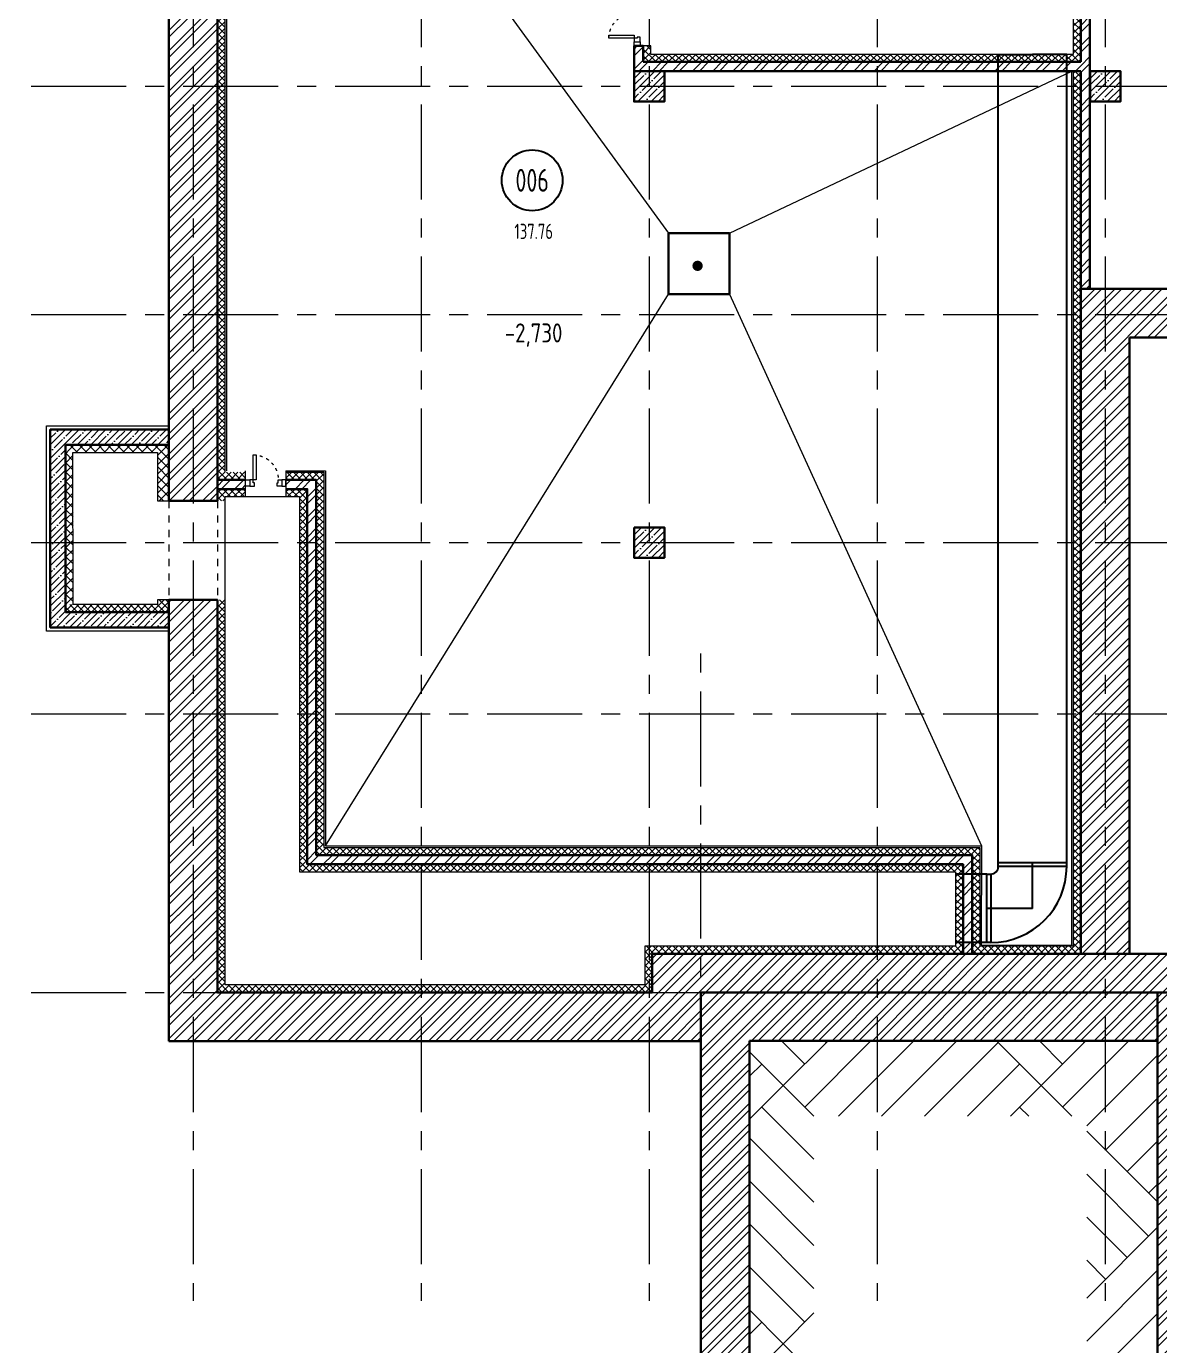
# Model space of a CAD drawing. Header units: millimetres. Extents: x -8689834 to 9419935, y 0 to 135940.
# Drawn here: x -349367 to -334456, y 78041 to 95388 of the extents above; entities that cross this region are included whole.
import ezdxf
from ezdxf import colors
from ezdxf.entities.mleader import LeaderData, LeaderLine
from ezdxf.enums import TextEntityAlignment as Align
from ezdxf.math import Vec2, Vec3

# ---------------------------------------------------------------- set-up
doc = ezdxf.new("R2010")
doc.units = ezdxf.units.MM
doc.header["$MEASUREMENT"] = 0
for name, pattern in [('ACAD_ISO03W100', [30, 12, -18]), ('CENTER', [2, 1.25, -0.25, 0.25, -0.25]), ('Штрих', [6.35, 3.175, -3.175])]:
    doc.linetypes.add(name, pattern=pattern)
doc.layers.get('0').update_dxf_attribs({"color": 250, "lineweight": 9})
for name, color, linetype, lineweight in [('1 этаж тонкие линии!', 250, 'Continuous', 0), ('АР_Двери', 175, 'Continuous', 18), ('АР_Колонны', 250, 'Continuous', 30), ('АР_Колонны Штрих', 250, 'Continuous', 5), ('АР_Маркер экспликации', 239, 'Continuous', 13), ('АР_МосжилНии_Стены', 127, 'Continuous', 30), ('АР_Навесной фасад', 190, 'Continuous', 5), ('АР_Номер помещения', 1, 'Continuous', 25), ('АР_Оси', 7, 'Continuous', 9), ('АР_Отметки', 250, 'Continuous', 15), ('АР_Перегородки кирпич', 244, 'Continuous', 30), ('АР_Перегородки_кирпич_Штрих', 244, 'Continuous', 5), ('АР_Помещения_площадь', 19, 'Continuous', 9), ('АР_Сущ Несущая стена', 216, 'Continuous', 30), ('АР_Утеплитель', 154, 'Continuous', 9), ('АР_Штриховка кирпич', 250, 'Continuous', 9), ('АР_Штриховка монолит', 250, 'Continuous', 9), ('М_проемы ОВ 4-5эт', 172, 'Continuous', 30), ('Подвал', 250, 'Continuous', 30), ('ФВ-5', 250, 'Continuous', 9), ('Штриховка', 7, 'Continuous', 5)]:
    doc.layers.add(name, color=color, linetype=linetype, lineweight=lineweight)
doc.layers.add('25. ЗАЛИВКА ЗОН', color=7, linetype='Continuous', lineweight=0, transparency=0.2)
doc.layers.add('Aks_Схема', color=3, linetype='Continuous')
doc.layers.add('м_0_воздухозабор', color=132, linetype='Continuous')
doc.layers.get('0').freeze()
doc.styles.add('ISOCPEUR', font='isocpeur.ttf', dxfattribs={"width": 0.7})
doc.styles.get("Standard").update_dxf_attribs({"font": 'isocpeur.ttf', "width": 0.7})
pattern_1 = [(225.037216, (0, 370), (61.912019, -61.831642), []), (315.037216, (0, 370), (61.831642, 61.912019), [])]

# ---------------------------------------------------------------- blocks, each defined once
blk = doc.blocks.new('*U1777')
at = {"layer": 'АР_Номер помещения', "color": 7}
blk.add_circle((-21437, 450), 400, dxfattribs=at)
at = {"layer": 'АР_Номер помещения', "color": 7, "style": 'ISOCPEUR', "width": 0.7}
blk.add_attdef('НОМЕР_ПОМЕЩЕНИЯ', text='', height=300, dxfattribs=at).set_placement((-21437, 450), align=Align.MIDDLE_CENTER)
at = {"layer": 'АР_Помещения_площадь', "color": 7, "lineweight": 30, "width": 0.7, "flags": 104}
blk.add_attdef('ИМЯ_ПОМЕЩЕНИЯ', text='', height=100, dxfattribs=at).set_placement((158, 1217), align=Align.MIDDLE_CENTER)
blk = doc.blocks.new('_DotSmall')
at = {"color": 0, "linetype": 'ByBlock', "const_width": 0.5}
blk.add_lwpolyline([(-0.0625, 0, 1), (0.0625, 0, 1)], format="xyb", close=True, dxfattribs=at)
blk = doc.blocks.new('Aks_es_rect_900_90_100_50_50_wipe')
at = {"color": 0, "linetype": 'ByBlock', "lineweight": -2}
blk.add_wipeout([(4.5, -5.5), (4.5, -6), (-4.5, -6), (-4.5, -5.5), (-4.47, -4.72), (-4.38, -3.94), (-4.22, -3.17), (-4.01, -2.41), (-3.74, -1.67), (-3.41, -0.96), (-3.03, -0.28), (-2.59, 0.38), (-2.1, 0.99), (-1.57, 1.57), (-0.99, 2.1), (-0.38, 2.59), (0.28, 3.03), (0.96, 3.41), (1.67, 3.74), (2.41, 4.01), (3.17, 4.22), (3.94, 4.38), (4.72, 4.47), (5.5, 4.5), (6, 4.5), (6, -4.5), (5.5, -4.5), (5.42, -4.5), (5.34, -4.51), (5.27, -4.53), (5.19, -4.55), (5.12, -4.58), (5.05, -4.61), (4.98, -4.65), (4.91, -4.69), (4.85, -4.74), (4.79, -4.79), (4.74, -4.85), (4.69, -4.91), (4.65, -4.98), (4.61, -5.05), (4.58, -5.12), (4.55, -5.19), (4.53, -5.27), (4.51, -5.34), (4.5, -5.42)], dxfattribs=at)
blk = doc.blocks.new('Aks_es_rect_900_90_100_50_50')
at = {"color": 0, "linetype": 'ByBlock', "lineweight": -2}
blk.add_blockref('Aks_es_rect_900_90_100_50_50_wipe', (0, 0), dxfattribs=at)
for p, q in [((5.5, -4.5), (5.5, 4.5)), ((5.5, 4.5), (6, 4.5)), ((6, 4.5), (6, -4.5)), ((6, -4.5), (5.5, -4.5)), ((-4.5, -5.5), (4.5, -5.5)), ((-4.5, -5.5), (-4.5, -6)), ((-4.5, -6), (4.5, -6)), ((4.5, -5.5), (4.5, -6))]:
    blk.add_line(p, q, dxfattribs=at)
for radius in [10, 1]:
    blk.add_arc((5.5, -5.5), radius, 90, 180, dxfattribs=at)
at = {"layer": 'Aks_Схема'}
for q in [(6, 0), (0, -6)]:
    blk.add_line((0, 0), q, dxfattribs=at)
blk = doc.blocks.new('*U93')
for points in [[(0, 0), (0, -80), (55, -80), (55, 0), (0, 0)], [(55, -80), (55, 0), (115, 0), (115, -40), (100, -40), (100, -80), (55, -80)], [(475, -80), (475, 0), (415, 0), (415, -40), (430, -40), (430, -80), (475, -80)], [(530, 0), (530, -80), (475, -80), (475, 0), (530, 0)]]:
    blk.add_lwpolyline(points)
blk.add_lwpolyline([(100, -80), (100, -410), (140, -410), (140, -80)], close=True)
at = {"linetype": 'ACAD_ISO03W100', "ltscale": 3}
blk.add_arc((100, -80), 330, 270, 0, dxfattribs=at)

msp = doc.modelspace()

# ---------------------------------------------------------------- hatches: boundary and pattern name
at = {"layer": '1 этаж тонкие линии!', "ltscale": 100, "transparency": 33554559}
h = msp.add_hatch(dxfattribs=at)
h.set_pattern_fill('AR-PARQ1', color=256, scale=200, angle=45, style=0)
h.paths.add_polyline_path([(-339005.1, 81057.8), (-335415.1, 81057.8), (-335415.1, 63056), (-339005.1, 63056)], flags=16)
h.paths.add_polyline_path([(-339852.1, 82045.5), (-334484.7, 82050.5), (-334484.7, 62098), (-339852.7, 62093)])
at = {"layer": 'АР_Колонны Штрих', "ltscale": 100}
h = msp.add_hatch(dxfattribs=at)
h.set_pattern_fill('ANSI35', color=256, scale=500)
h.set_pattern_definition([(45, (-1298424.17, 134672.16), (-88.388348, 88.388348), []), (45, (-1298335.78, 134672.16), (-88.388348, 88.388348), [156.25, -31.25, 0, -31.25])])
h.paths.add_polyline_path([(-340972.1, 94800.7), (-341372.1, 94800.7), (-341372.1, 94400.7), (-340972.1, 94400.7)])
h = msp.add_hatch(dxfattribs=at)
h.set_pattern_fill('ANSI35', color=256, scale=500)
h.set_pattern_definition([(45, (-1292424.17, 134672.16), (-88.388348, 88.388348), []), (45, (-1292335.78, 134672.16), (-88.388348, 88.388348), [156.25, -31.25, 0, -31.25])])
h.paths.add_polyline_path([(-334972.1, 94800.7), (-335372.1, 94800.7), (-335372.1, 94400.7), (-334972.1, 94400.7)])
h = msp.add_hatch(dxfattribs=at)
h.set_pattern_fill('ANSI35', color=256, scale=500)
h.set_pattern_definition([(45, (-1298424.17, 128672.16), (-88.388348, 88.388348), []), (45, (-1298335.78, 128672.16), (-88.388348, 88.388348), [156.25, -31.25, 0, -31.25])])
h.paths.add_polyline_path([(-340972.1, 88800.7), (-341372.1, 88800.7), (-341372.1, 88400.7), (-340972.1, 88400.7)])
at = {"layer": 'АР_Перегородки_кирпич_Штрих', "ltscale": 100}
h = msp.add_hatch(dxfattribs=at)
h.set_pattern_fill('ANSI32', color=256, scale=500)
h.paths.add_polyline_path([(-335372.2, 100516.9), (-339246.7, 100520.7), (-339246.8, 100400.7), (-335492.2, 100400.7), (-335492.2, 99100.7), (-335372.2, 99100.7)])
h.paths.add_polyline_path([(-335372.2, 99100.7), (-335492.2, 99100.7), (-335492.2, 94600.7), (-335372.2, 94600.7)])
h.paths.add_polyline_path([(-335372.2, 94600.7), (-335492.2, 94600.7), (-335492.2, 91935.7), (-335372.2, 91935.7)])
h.paths.add_polyline_path([(-340746.8, 100457.5), (-340746.8, 100456.1), (-340746.8, 100455.9)], flags=16)
h.paths.add_polyline_path([(-340746.8, 100440.7), (-340746.8, 100520.7), (-340972.1, 100520.5), (-340972.1, 100400.7), (-340746.8, 100400.7), (-340746.8, 100438.8)])
h = msp.add_hatch(dxfattribs=at)
h.set_pattern_fill('ANSI32', color=256, scale=500)
h.paths.add_polyline_path([(-341252, 94920.6), (-341252.1, 95131.9), (-341372.1, 95131.9), (-341372.1, 94800.7), (-335492.2, 94800.7), (-335492.2, 94920.6)])
h = msp.add_hatch(dxfattribs=at)
h.set_pattern_fill('ANSI32', color=256, scale=500)
h.paths.add_polyline_path([(-346482.2, 89424.7), (-346852.2, 89424.7), (-346852.2, 89304.7), (-346482.2, 89304.7)])
h = msp.add_hatch(dxfattribs=at)
h.set_pattern_fill('ANSI32', color=256, scale=500)
h.paths.add_polyline_path([(-345552.2, 89424.7), (-345952.2, 89424.7), (-345952.2, 89304.7), (-345672.2, 89304.7), (-345672.2, 84372.1), (-337041.1, 84372.1), (-337043, 83192.5), (-336923, 83192.3), (-336920.8, 84491.2), (-345552.2, 84492.1)])
at = {"layer": 'АР_Утеплитель', "ltscale": 100}
h = msp.add_hatch(dxfattribs=at)
h.set_pattern_fill('ANSI37', color=256, scale=700, angle=180.03722)
h.set_pattern_definition(pattern_1)
h.paths.add_polyline_path([(-348754.1, 89785.4), (-347642.8, 89785.7), (-347642.7, 89886), (-348854.5, 89885.6)])
h = msp.add_hatch(dxfattribs=at)
h.set_pattern_fill('ANSI37', color=256, scale=700, angle=180.03722)
h.set_pattern_definition([(225.037216, (-262306.35, 402283.35), (61.91202, -61.831642), []), (315.037216, (-262306.35, 402283.35), (61.831642, 61.91202), [])])
h.paths.add_polyline_path([(-348852.3, 87785.4), (-348752.8, 87785.5), (-348754.3, 89785.6), (-348852.2, 89885.8)])
h = msp.add_hatch(dxfattribs=at)
h.set_pattern_fill('ANSI37', color=256, scale=700, angle=180.03722)
h.set_pattern_definition(pattern_1)
h.paths.add_polyline_path([(-347492.2, 89148.6), (-347642.7, 89148.6), (-347642.7, 89885.9), (-347492.2, 89885.9)])
at = {"layer": 'АР_Штриховка кирпич', "ltscale": 100}
h = msp.add_hatch(dxfattribs=at)
h.set_pattern_fill('ANSI32', color=256, scale=500)
h.paths.add_polyline_path([(-347492.2, 102840.4), (-346852.1, 102840.4), (-346852.1, 106850.7), (-347492.2, 106340.7)])
h.paths.add_polyline_path([(-347492.1, 89148.6), (-346852.1, 89148.6), (-346852.1, 101675.4), (-347492.2, 101675.4)])
h.paths.add_polyline_path([(-346852.1, 87848.6), (-347492.1, 87848.6), (-347492.1, 83698.5), (-346852.1, 83698.5)])
h = msp.add_hatch(dxfattribs=at)
h.set_pattern_fill('ANSI32', color=256, scale=500)
h.set_pattern_definition([(45, (-1298418.67, 164822.8), (-132.58252, 132.58252), []), (45, (-1298330.29, 164822.8), (-132.58252, 132.58252), [])])
h.paths.add_polyline_path([(-335492.2, 83192.4), (-334852.2, 83192.4), (-334852.2, 91294.9), (-333250.9, 91296.1), (-333250.9, 91935.3), (-335492.2, 91935.7)])
h = msp.add_hatch(dxfattribs=at)
h.set_pattern_fill('ANSI32', color=256, scale=500)
h.paths.add_polyline_path([(-346852.1, 83700.7), (-347492, 83700.7), (-347492, 82045.7), (-340491.8, 82045.7), (-340491.8, 82685.7), (-329971.8, 82685.7), (-329971.8, 83192.4), (-341131.8, 83192.4), (-341131.8, 82685.7), (-346852, 82685.7)])
h = msp.add_hatch(dxfattribs=at)
h.set_pattern_fill('ANSI32', color=256, scale=500)
h.paths.add_polyline_path([(-339853.3, 82050.5), (-330106.8, 82051.5), (-330106.8, 80969.2), (-329468.3, 80969), (-329468.3, 82685.7), (-329576.8, 82685.7), (-329971.8, 82685.8), (-340493.3, 82685.7), (-340493.3, 64815.7), (-346842, 64815.7), (-346842, 55105.7), (-333741.7, 55105.7), (-333741.7, 61455.7), (-332347.9, 61455.7), (-332347.9, 62094), (-334239.8, 62094), (-334239.8, 55506.5), (-346441.8, 55506.5), (-346441.1, 64415), (-340492.6, 64415), (-340517.6, 61455.7), (-334214, 61455.7), (-334225.3, 62094.7), (-339853.3, 62094.7), (-339853.4, 64904.6)])
h = msp.add_hatch(dxfattribs=at)
h.set_pattern_fill('ANSI32', color=256, scale=500)
h.paths.add_polyline_path([(-333716.9, 82685.7), (-334136.7, 82685.7), (-334136.7, 62094), (-333716.8, 62094)])
h.paths.add_polyline_path([(-334136.7, 82685.7), (-334484.7, 82685.7), (-334484.7, 62094), (-334136.7, 62094)])
at = {"layer": 'АР_Штриховка монолит', "ltscale": 100}
h = msp.add_hatch(dxfattribs=at)
h.set_pattern_fill('ANSI35', color=256, scale=500)
h.paths.add_polyline_path([(-347492.1, 90085.7), (-349052.1, 90085.8), (-349052.4, 87485.8), (-347492.2, 87485.7), (-347492.2, 87685.7), (-348852.4, 87685.8), (-348852.2, 89885.8), (-347492.2, 89885.8)])
at = {"layer": 'ФВ-5', "lineweight": 13, "ltscale": 500}
h = msp.add_hatch(color=1, dxfattribs=at)
h.dxf.hatch_style = 1
h.paths.add_polyline_path([(-340467.3, 92239.9, 1), (-340604.2, 92239.9, 1)])
at = {"layer": 'Штриховка', "transparency": 33554636}
h = msp.add_hatch(dxfattribs=at)
h.set_pattern_fill('ANSI37', color=256, scale=500)
h.paths.add_polyline_path([(-341372, 100400.7), (-344172.1, 100400.7), (-344172.1, 100300.7), (-341372, 100300.7)])
h.paths.add_polyline_path([(-344172.1, 100400.7), (-345133.7, 100400.7), (-345133.7, 100300.7), (-344172.1, 100300.7)])
h.paths.add_polyline_path([(-346633.3, 100400.7), (-346852.2, 100400.7), (-346852.2, 99100.7), (-346752.2, 99100.7), (-346752.2, 100300.7), (-346633.3, 100300.7)])
h.paths.add_polyline_path([(-346752.2, 99100.7), (-346852.2, 99100.7), (-346852.2, 94600.7), (-346752.2, 94600.7)])
h.paths.add_polyline_path([(-335492.2, 94800.7), (-335592.2, 94800.7), (-335592.2, 94600.7), (-335492.2, 94600.7)])
h.paths.add_polyline_path([(-335492.2, 95920.7), (-338172.1, 95920.7), (-338172.1, 95820.7), (-335592.2, 95820.7), (-335592.2, 95020.6), (-335592.2, 94920.6), (-335492.2, 94920.6)])
h.paths.add_polyline_path([(-336922.8, 83292.4), (-336923, 83192.4), (-335492.2, 83192.4), (-335492.2, 91935.7), (-335492.2, 94600.7), (-335592.2, 94600.7), (-335592.2, 83292.4)])
h.paths.add_polyline_path([(-337043, 83192.4), (-337042.8, 83292.4), (-341231.8, 83292.4), (-341231.8, 82785.7), (-346752.2, 82785.7), (-346752.2, 87848.6), (-346852.2, 87848.6), (-346852.2, 82685.7), (-341131.8, 82685.7), (-341131.8, 83192.4)])
h = msp.add_hatch(dxfattribs=at)
h.set_pattern_fill('ANSI37', color=256, scale=500)
h.paths.add_polyline_path([(-338172.1, 95920.7), (-341172.1, 95920.7), (-341172.1, 95661.9), (-341152.1, 95661.9), (-341152.1, 95820.7), (-338172.1, 95820.7)])
h.paths.add_polyline_path([(-335592.2, 95920.7), (-338172.1, 95920.7), (-338172.1, 95820.7), (-335592.2, 95820.7)])
h.paths.add_polyline_path([(-335592.2, 95020.7), (-338172.1, 95020.7), (-338172.1, 94920.7), (-335592.2, 94920.7)])
h.paths.add_polyline_path([(-338172.1, 95020.7), (-341152.1, 95020.7), (-341152.1, 95131.9), (-341172.1, 95131.9), (-341172.1, 94920.7), (-338172.1, 94920.7)])
h.paths.add_polyline_path([(-341172.1, 95131.9), (-341252.1, 95131.9), (-341252.1, 94920.7), (-341172.1, 94920.7)])
h.paths.add_polyline_path([(-341172.1, 95920.7), (-341252, 95920.7), (-341252, 95661.9), (-341172.1, 95661.9)])
h = msp.add_hatch(dxfattribs=at)
h.set_pattern_fill('ANSI37', color=256, scale=500)
h.paths.add_polyline_path([(-346482.2, 89524.7), (-346752.2, 89524.7), (-346752.2, 94600.7), (-346852.2, 94600.7), (-346852.2, 89424.7), (-346482.2, 89424.7)])
h.paths.add_polyline_path([(-346482.2, 89304.7), (-346852.2, 89304.7), (-346852.2, 89148.6), (-346752.2, 89148.6), (-346752.2, 89204.7), (-346482.2, 89204.7)])
h = msp.add_hatch(dxfattribs=at)
h.set_pattern_fill('ANSI37', color=256, scale=500)
h.paths.add_polyline_path([(-345452.2, 89524.7), (-345952.2, 89524.7), (-345952.2, 89424.7), (-345552.2, 89424.7), (-345552.2, 88600.7), (-345452.2, 88600.7)])
h.paths.add_polyline_path([(-345452.2, 88600.7), (-345552.2, 88600.7), (-345552.2, 86350.7), (-345452.2, 86350.7)])
h.paths.add_polyline_path([(-345452.2, 86350.7), (-345552.2, 86350.7), (-345552.2, 84492.1), (-344606.7, 84492.1), (-344480.7, 84592.1), (-345452.2, 84592.1)])
h.paths.add_polyline_path([(-336820.7, 84592.1), (-344172.1, 84592.1), (-344172.1, 84492.1), (-336920.8, 84492.1), (-336923, 83292.5), (-336823, 83292.3)])
h.paths.add_polyline_path([(-344172.1, 84592.1), (-344480.7, 84592.1), (-344606.7, 84492.1), (-344172.1, 84492.1)])
h = msp.add_hatch(dxfattribs=at)
h.set_pattern_fill('ANSI37', color=256, scale=500)
h.paths.add_polyline_path([(-345672.2, 89304.7), (-345952.2, 89304.7), (-345952.2, 89204.7), (-345772.2, 89204.7), (-345772.2, 84272.1), (-337141.2, 84271.8), (-337143, 83292.4), (-337043, 83292.4), (-337041.1, 84371.6), (-345672.2, 84372.1)])
h = msp.add_hatch(dxfattribs=at)
h.set_pattern_fill('ANSI37', color=256, scale=500)
h.paths.add_polyline_path([(-348852.2, 87685.4), (-347642.7, 87685.8), (-347642.8, 87785.7), (-348853, 87785.3)])
h = msp.add_hatch(dxfattribs=at)
h.set_pattern_fill('ANSI37', color=256, scale=500)
h.paths.add_polyline_path([(-347492.2, 87685.7), (-347642.7, 87685.7), (-347642.7, 87848.6), (-347492.2, 87848.6)])

# ---------------------------------------------------------------- linework, layer by layer
at = {"layer": '1 этаж тонкие линии!', "color": 7, "ltscale": 100, "transparency": 33554559, "elevation": -1.1}
for points in [[(-346752.2, 89148.6), (-346752.2, 89204.7)], [(-337141.2, 83292.4), (-341231.8, 83292.4), (-341231.8, 82785.7), (-346752.2, 82785.7)]]:
    msp.add_lwpolyline(points, dxfattribs=at)
at = {"layer": '25. ЗАЛИВКА ЗОН', "lineweight": 13, "ltscale": 500}
for p, q in [((-347492.2, 89885.9), (-347642.7, 89885.9)), ((-347642.7, 89885.9), (-347642.7, 89885.8)), ((-347492.2, 89148.6), (-347492.2, 89885.9)), ((-347642.7, 89786), (-347642.7, 89148.6)), ((-347642.7, 89148.6), (-347492.2, 89148.6)), ((-347492.2, 87848.6), (-347642.7, 87848.6)), ((-347492.2, 87685.7), (-347492.2, 87848.6)), ((-347656.1, 87685.7), (-347492.2, 87685.7)), ((-347656.1, 87685.7), (-347656.1, 87685.7))]:
    msp.add_line(p, q, dxfattribs=at)
for points in [[(-347642.7, 89786), (-347642.7, 89148.6), (-347492.2, 89148.6), (-347492.2, 89885.9), (-347656.1, 89885.9), (-347656.1, 89885.8)], [(-347642.7, 89786), (-347642.7, 89148.6), (-347492.2, 89148.6), (-347492.2, 89885.9), (-347656.1, 89885.9), (-347656.1, 89885.8)], [(-347642.7, 89786), (-347642.7, 89148.6), (-347492.2, 89148.6), (-347492.2, 89885.9), (-347642.7, 89885.9), (-347642.7, 89885.8)], [(-347642.7, 87685.7), (-347642.7, 87685.7), (-347492.2, 87685.7), (-347492.2, 87848.6), (-347642.7, 87848.6), (-347642.7, 87786)]]:
    msp.add_lwpolyline(points, dxfattribs=at)
at = {"layer": 'АР_Колонны', "ltscale": 100}
for points in [[(-341372.1, 94800.7), (-340972.1, 94800.7), (-340972.1, 94400.7), (-341372.1, 94400.7)], [(-335372.1, 94800.7), (-334972.1, 94800.7), (-334972.1, 94400.7), (-335372.1, 94400.7)], [(-341372.1, 88800.7), (-340972.1, 88800.7), (-340972.1, 88400.7), (-341372.1, 88400.7)]]:
    msp.add_lwpolyline(points, close=True, dxfattribs=at)
at = {"layer": 'АР_МосжилНии_Стены', "ltscale": 100}
for p, q in [((-347492.2, 89276.7), (-347492.2, 101675.4)), ((-346852.2, 89276.7), (-346852.2, 101675.4)), ((-335492.2, 91935.7), (-333250.9, 91935.7)), ((-335492.2, 83192.4), (-335492.2, 91935.7)), ((-334852.2, 91295.7), (-333250.9, 91295.7)), ((-334852.2, 83192.4), (-334852.2, 91295.7)), ((-347492.2, 89148.6), (-347492.2, 90135.7)), ((-346852.2, 89148.6), (-346852.2, 89700.7)), ((-347492.2, 83584.1), (-347492.2, 87848.6)), ((-346852.2, 83649.1), (-346852.2, 87848.6)), ((-347492.2, 82045.7), (-347492.2, 83765.7)), ((-346852.2, 82685.7), (-346852.2, 83700.7)), ((-346852.2, 82685.7), (-341131.8, 82685.7)), ((-340491.8, 64415), (-340491.8, 82685.7)), ((-340491.8, 82685.7), (-329468.3, 82685.7)), ((-347492.2, 82045.7), (-340492, 82045.7)), ((-339853.3, 62095.5), (-339853.3, 82050.5)), ((-339853.3, 82050.5), (-334484.7, 82050.5))]:
    msp.add_line(p, q, dxfattribs=at)
for points in [[(-346852.2, 89148.6), (-347492.2, 89148.6)], [(-347492.2, 87848.6), (-346852.2, 87848.6)], [(-346852, 82685.7), (-341131.8, 82685.7), (-341131.8, 83192.4), (-329971.8, 83192.4)], [(-334484.7, 62094), (-334484.7, 82685.7)]]:
    msp.add_lwpolyline(points, dxfattribs=at)
at = {"layer": 'АР_Навесной фасад', "ltscale": 100}
msp.add_lwpolyline([(-347642.7, 87786), (-348752.6, 87785.5), (-348754.1, 89785.6), (-347642.7, 89786)], dxfattribs=at)
at = {"layer": 'АР_Оси', "linetype": 'CENTER', "ltscale": 1000}
for p, q in [((-347172.1, 134363.2), (-347172.1, 78630.8)), ((-344172.1, 134363.2), (-344172.1, 78630.8)), ((-341172.1, 134363.2), (-341172.1, 78630.8)), ((-338172.1, 134363.2), (-338172.1, 78630.8)), ((-335172.1, 134363.2), (-335172.1, 78630.8)), ((-359305.8, 94600.7), (-276127.4, 94600.7)), ((-359305.8, 91600.7), (-276127.4, 91600.7)), ((-359305.8, 88600.7), (-276127.4, 88600.7)), ((-340492, 53394.4), (-340492, 87278.3)), ((-359305.8, 86350.7), (-276127.4, 86350.7)), ((-359305.8, 82685.7), (-275708.6, 82685.7))]:
    msp.add_line(p, q, dxfattribs=at)
at = {"layer": 'АР_Перегородки кирпич', "linetype": 'Continuous', "ltscale": 100}
for p, q in [((-335492.2, 100396.9), (-335492.2, 94920.6)), ((-335372.2, 100396.9), (-335372.2, 91935.7)), ((-341252.1, 95131.9), (-341372.1, 95131.9)), ((-341372.1, 95131.9), (-341372.1, 94800.7)), ((-341252.1, 94920.7), (-341252.1, 95131.9)), ((-336578.8, 94920.7), (-341252.1, 94920.7)), ((-335492.2, 94920.6), (-341252, 94920.6)), ((-341372.1, 94800.7), (-336578.8, 94800.7)), ((-341252, 94800.7), (-335492.2, 94800.7)), ((-335492.2, 94800.7), (-335492.2, 91935.7))]:
    msp.add_line(p, q, dxfattribs=at)
for points in [[(-346852.2, 89424.7), (-346482.2, 89424.7)], [(-345952.2, 89424.7), (-345552.2, 89424.7), (-345552.2, 84492.1), (-336920.8, 84492.1), (-336923, 83192.4)], [(-346852.2, 89304.7), (-346482.2, 89304.7)], [(-345952.2, 89304.7), (-345672.2, 89304.7), (-345672.2, 84372.1), (-337041.1, 84372.1), (-337043, 83192.4)]]:
    msp.add_lwpolyline(points, dxfattribs=at)
at = {"layer": 'АР_Сущ Несущая стена', "linetype": 'Штрих', "lineweight": 9, "ltscale": 30}
for p, q in [((-347492.2, 89148.6), (-347492.2, 87848.6)), ((-346852.2, 89148.6), (-346852.2, 87848.6))]:
    msp.add_line(p, q, dxfattribs=at)
at = {"layer": 'АР_Сущ Несущая стена', "ltscale": 100}
for points in [[(-347492.2, 87485.7), (-349052.4, 87485.8), (-349052.2, 90085.8), (-347492.2, 90085.7)], [(-348852.2, 89885.8), (-348852.3, 87685.8), (-347492.2, 87685.7)], [(-347492.2, 89885.8), (-348852.2, 89885.8)]]:
    msp.add_lwpolyline(points, dxfattribs=at)
at = {"layer": 'АР_Утеплитель', "ltscale": 0.25}
msp.add_lwpolyline([(-347492.2, 87435.7), (-349102.4, 87435.8), (-349102.2, 90135.8), (-347492.2, 90135.7)], dxfattribs=at)
at = {"layer": 'м_0_воздухозабор', "linetype": 'Continuous'}
for p, q in [((-336578.8, 84391.1), (-336578.8, 95020.7)), ((-336578.8, 95020.7), (-336128.8, 95020.7)), ((-335678.8, 95020.7), (-336128.8, 95020.7)), ((-335678.8, 84391.1), (-335678.8, 95020.7)), ((-336578.8, 84391.1), (-336128.8, 84391.1)), ((-335678.8, 84391.1), (-336128.8, 84391.1))]:
    msp.add_line(p, q, dxfattribs=at)
at = {"layer": 'М_проемы ОВ 4-5эт'}
msp.add_lwpolyline([(-340917.2, 91865.6), (-340115.7, 91865.6), (-340115.7, 92667.4), (-340917.2, 92667.4)], close=True, dxfattribs=at)
at = {"layer": 'Подвал', "lineweight": 13, "ltscale": 500}
for p, q in [((-345083.1, 98383.5, -1.1), (-340917.2, 92667.4, -0.1)), ((-340115.7, 92667.4, -0.1), (-335611.8, 94800.7, -1.4)), ((-345432.2, 84612.1), (-340917.2, 91865.6, -0.1)), ((-340115.7, 91865.6, -0.1), (-336800.6, 84612.1))]:
    msp.add_line(p, q, dxfattribs=at)
at = {"layer": 'Штриховка', "transparency": 33554636}
for points, elevation in [([(-346752.2, 89524.7), (-346752.2, 100300.7), (-346633.3, 100300.7)], -1.1), ([(-346633.3, 100400.7), (-346633.3, 100280.7), (-346732.2, 100280.7), (-346732.2, 89544.7)], -1.4), ([(-335592.2, 94800.7), (-335592.2, 83292.4), (-336823, 83292.4)], -1.1), ([(-336803, 83309.5), (-335610.9, 83307.3), (-335611.8, 94800.7)], -1.4)]:
    msp.add_lwpolyline(points, dxfattribs=dict(at, elevation=elevation))
for points in [[(-341252, 95661.9), (-341152.1, 95661.9), (-341152.1, 95820.7), (-335592.2, 95820.7), (-335592.2, 95020.6), (-341152.1, 95020.7), (-341152.1, 95131.9), (-341252.1, 95131.9)], [(-346482.2, 89205), (-346482.2, 89544.7)], [(-345952.2, 89544.7), (-345432.2, 89544.7), (-345432.2, 84612.1), (-336800.6, 84612.1), (-336803, 83309.4)], [(-345952.2, 89544.7), (-345952.2, 89205)], [(-345952.2, 89524.7), (-345452.2, 89524.7), (-345452.2, 84592.1), (-336820.7, 84592.1), (-336823, 83292.4)], [(-346752.2, 89204.7), (-345772.2, 89204.7), (-345772.2, 84272.1), (-337141.2, 84272.1), (-337141.2, 83292.4), (-341231.8, 83292.4), (-341231.8, 82785.7), (-346752.2, 82785.7), (-346752.2, 89204.7)]]:
    msp.add_lwpolyline(points, dxfattribs=at)

# ---------------------------------------------------------------- block references
at = {"layer": 'АР_Двери', "xscale": -1}
for p, rotation in [((-341292.1, 95131.9), 270), ((-346482.2, 89344.7), 180)]:
    msp.add_blockref('*U93', p, dxfattribs=dict(at, rotation=rotation))
at = {"layer": 'АР_Маркер экспликации', "color": 7}
ref = msp.add_blockref('*U1777', (-321274.7, 92914.5, 2), dxfattribs=at)
ref.add_attrib('НОМЕР_ПОМЕЩЕНИЯ', '006', dxfattribs={"layer": 'АР_Номер помещения', "color": 7, "height": 300, "style": 'ISOCPEUR', "width": 0.7}).set_placement((-342712, 93364.5, 2), align=Align.MIDDLE_CENTER)
ref.add_attrib('ПЛОЩАДЬ_ПОМЕЩЕНИЯ', '137.76', dxfattribs={"layer": 'АР_Помещения_площадь', "color": 7, "height": 200, "style": 'ISOCPEUR', "width": 0.7}).set_placement((-342438, 92693, 2), align=Align.MIDDLE_RIGHT)

# ---------------------------------------------------------------- leaders
at = {"layer": 'АР_Отметки'}
ml = msp.add_multileader_mtext('Standard', dxfattribs=at)
ml.set_content('{\\W0.8;-2,730}', color=256, style='ISOCPEUR')
ml.set_leader_properties(color=256, linetype='Continuous', lineweight=-1)
ml.set_arrow_properties(name='DOTSMALL')
ml.build(insert=Vec2(0, 0))
ml.multileader.update_dxf_attribs({"has_text_frame": 1, "text_left_attachment_type": 4, "text_right_attachment_type": 4, "dogleg_length": 100, "arrow_head_size": 180})
ctx = ml.context
ctx.base_point, ctx.char_height, ctx.arrow_head_size, ctx.landing_gap_size, ctx.plane_origin = Vec3(-346371.4, 101933.6), 250, 180, 50, Vec3(-346327.7, 100655.5)
ctx.left_attachment, ctx.right_attachment = 4, 4
notes = []
notes.append((ctx, [(0, (0, 0, 0), (0, 0), (1, 0), 1, [])]))
ctx.mtext.insert, ctx.mtext.width, ctx.mtext.defined_height, ctx.mtext.line_spacing_style, ctx.mtext.flow_direction = Vec3(-346321.4, 102266.9), 769.989, 343.9, 2, 5
for ctx, leaders in notes:
    for number, flags, end, landing, length, lines in leaders:
        leader = LeaderData()
        leader.index, (leader.has_last_leader_line, leader.has_dogleg_vector, leader.attachment_direction) = number, flags
        leader.last_leader_point, leader.dogleg_vector, leader.dogleg_length = Vec3(end), Vec3(landing), length
        for number, points, colour, breaks in lines:
            line = LeaderLine()
            line.index, line.vertices, line.color, line.breaks = number, Vec3.list(points), colors.encode_raw_color(colour), breaks
            leader.lines.append(line)
        ctx.leaders.append(leader)

# ---------------------------------------------------------------- next in the draw order: block references
at = {"layer": 'м_0_воздухозабор', "linetype": 'Continuous', "xscale": 100, "yscale": 100, "zscale": 100, "rotation": 180}
msp.add_blockref('Aks_es_rect_900_90_100_50_50', (-336128.8, 83791.1), dxfattribs=at)

# ---------------------------------------------------------------- next in the draw order: linework, layer by layer
at = {"layer": 'м_0_воздухозабор', "linetype": 'Continuous'}
for p, q in [((-336728.8, 84241.1), (-337141.3, 84241.8)), ((-336728.8, 83341.1), (-337142.9, 83341.8))]:
    msp.add_line(p, q, dxfattribs=at)

# ---------------------------------------------------------------- next in the draw order: leaders
at = {"layer": 'АР_Отметки'}
ml = msp.add_multileader_mtext('Standard', dxfattribs=at)
ml.set_content('{\\W0.8;-2,430}', color=256, style='ISOCPEUR')
ml.set_leader_properties(color=256, linetype='Continuous', lineweight=-1)
ml.set_arrow_properties(name='DOTSMALL')
ml.build(insert=Vec2(0, 0))
ml.multileader.update_dxf_attribs({"has_text_frame": 1, "text_left_attachment_type": 4, "text_right_attachment_type": 4, "dogleg_length": 100, "arrow_head_size": 180})
ctx = ml.context
ctx.base_point, ctx.char_height, ctx.arrow_head_size, ctx.landing_gap_size, ctx.plane_origin = Vec3(-336711.9, 117132.7), 250, 180, 50, Vec3(-335659.2, 115477.5)
ctx.left_attachment, ctx.right_attachment = 4, 4
notes = []
notes.append((ctx, [(0, (0, 0, 0), (0, 0), (1, 0), 1, [])]))
ctx.mtext.insert, ctx.mtext.width, ctx.mtext.line_spacing_style, ctx.mtext.flow_direction = Vec3(-336661.9, 117466), 852.697, 2, 5
ml = msp.add_multileader_mtext('Standard', dxfattribs=at)
ml.set_content('{\\W0.8;-2,780}', color=256, style='ISOCPEUR')
ml.set_leader_properties(color=256, linetype='Continuous', lineweight=-1)
ml.set_arrow_properties(name='DOTSMALL')
ml.build(insert=Vec2(0, 0))
ml.multileader.update_dxf_attribs({"has_text_frame": 1, "text_left_attachment_type": 4, "text_right_attachment_type": 4, "dogleg_length": 100, "arrow_head_size": 180})
ctx = ml.context
ctx.base_point, ctx.char_height, ctx.arrow_head_size, ctx.landing_gap_size, ctx.plane_origin = Vec3(-348571.1, 101311.4), 250, 180, 50, Vec3(-348527.5, 100033.3)
ctx.left_attachment, ctx.right_attachment = 4, 4
notes.append((ctx, [(0, (0, 0, 0), (0, 0), (1, 0), 1, [])]))
ctx.mtext.insert, ctx.mtext.width, ctx.mtext.defined_height, ctx.mtext.line_spacing_style, ctx.mtext.flow_direction = Vec3(-348521.1, 101644.7), 769.989, 343.9, 2, 5
ml = msp.add_multileader_mtext('Standard', dxfattribs=at)
ml.set_content('{\\W0.8;-2,730}', color=256, style='ISOCPEUR')
ml.set_leader_properties(color=256, linetype='Continuous', lineweight=-1)
ml.set_arrow_properties(name='DOTSMALL')
ml.build(insert=Vec2(0, 0))
ml.multileader.update_dxf_attribs({"has_text_frame": 1, "text_left_attachment_type": 4, "text_right_attachment_type": 4, "dogleg_length": 100, "arrow_head_size": 180})
ctx = ml.context
ctx.base_point, ctx.char_height, ctx.arrow_head_size, ctx.landing_gap_size, ctx.plane_origin = Vec3(-343122.5, 91149.4), 250, 180, 50, Vec3(-347781, 87297.1)
ctx.left_attachment, ctx.right_attachment = 4, 4
notes.append((ctx, [(0, (0, 0, 0), (0, 0), (1, 0), 1, [])]))
ctx.mtext.insert, ctx.mtext.width, ctx.mtext.defined_height, ctx.mtext.line_spacing_style, ctx.mtext.flow_direction = Vec3(-343072.5, 91482.7), 769.989, 343.9, 2, 5
for ctx, leaders in notes:
    for number, flags, end, landing, length, lines in leaders:
        leader = LeaderData()
        leader.index, (leader.has_last_leader_line, leader.has_dogleg_vector, leader.attachment_direction) = number, flags
        leader.last_leader_point, leader.dogleg_vector, leader.dogleg_length = Vec3(end), Vec3(landing), length
        for number, points, colour, breaks in lines:
            line = LeaderLine()
            line.index, line.vertices, line.color, line.breaks = number, Vec3.list(points), colors.encode_raw_color(colour), breaks
            leader.lines.append(line)
        ctx.leaders.append(leader)

doc.saveas('drawing.dxf')
